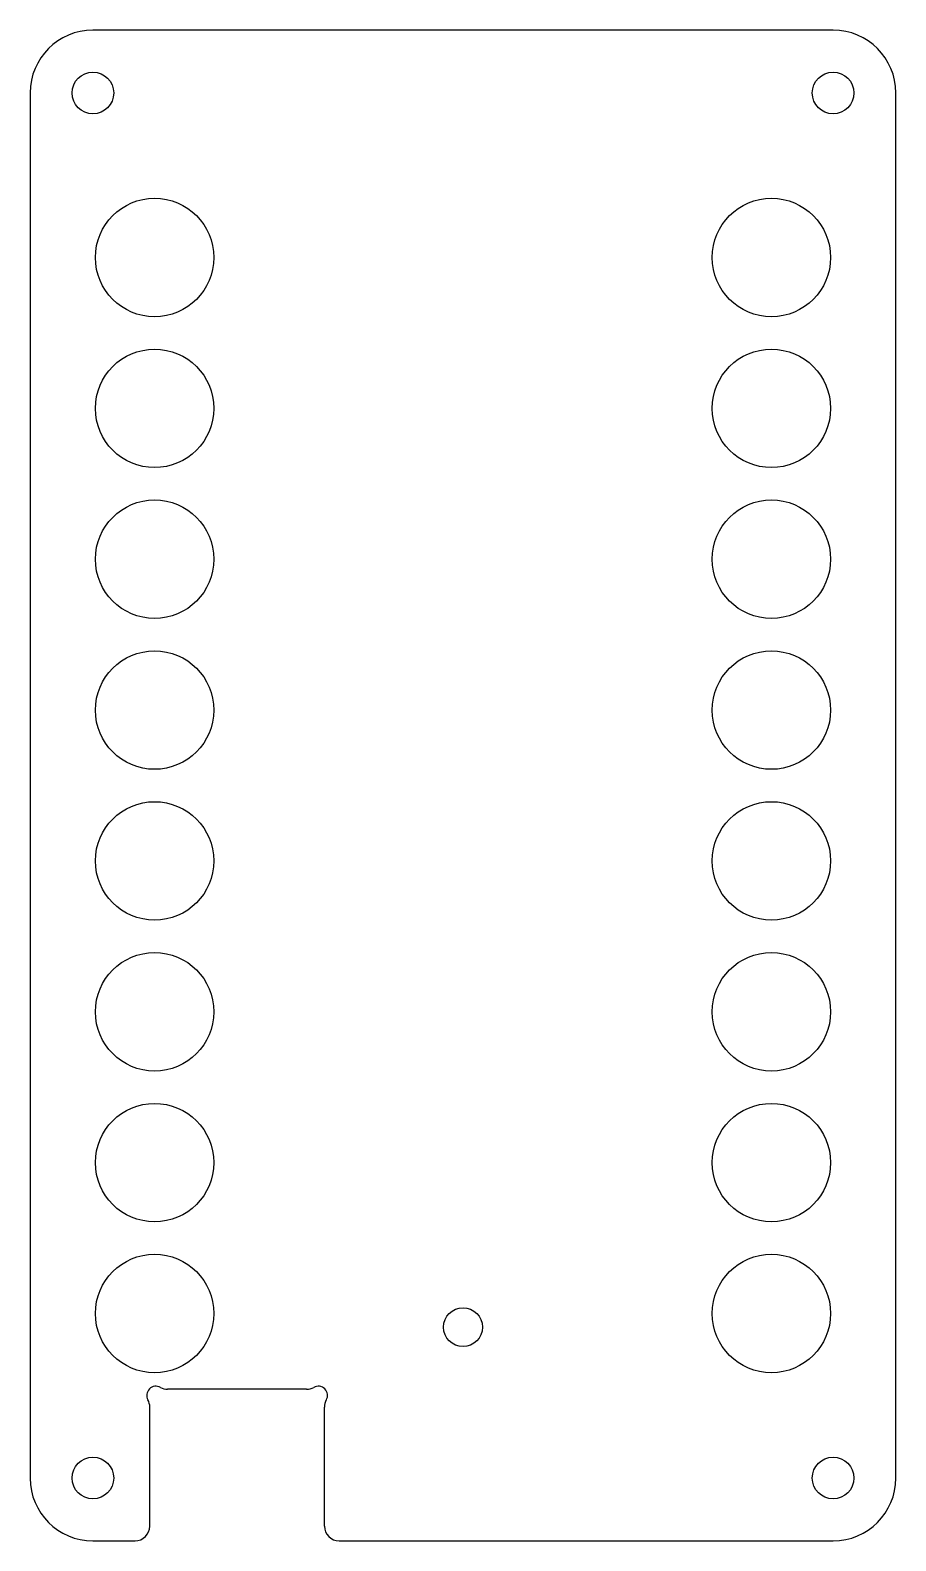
# Model space of a CAD drawing. Header units: millimetres. Extents: x -2 to 62, y -2 to 109.
import ezdxf

# ---------------------------------------------------------------- set-up
doc = ezdxf.new("R2010")
doc.units = ezdxf.units.MM

msp = doc.modelspace()

# ---------------------------------------------------------------- linework, layer by layer
at = {"color": 7, "linetype": 'Continuous', "lineweight": 25}
for p, q in [((57, 108.58), (3, 108.58)), ((-1.58, 104), (-1.58, 3)), ((61.58, 3), (61.58, 104)), ((18.59, 9.47), (8.45, 9.47)), ((7.14, 8.17), (7.14, -0.5)), ((19.89, -0.5), (19.89, 8.17)), ((3, -1.58), (6.07, -1.58)), ((20.97, -1.58), (57, -1.58))]:
    msp.add_line(p, q, dxfattribs=at)
for centre, radius in [((3, 104), 1.52), ((57, 104), 1.52), ((7.5, 92), 4.32), ((52.5, 92), 4.32), ((7.5, 81), 4.32), ((52.5, 81), 4.32), ((7.5, 70), 4.32), ((52.5, 70), 4.32), ((7.5, 59), 4.32), ((52.5, 59), 4.32), ((7.5, 48), 4.32), ((52.5, 48), 4.32), ((7.5, 37), 4.32), ((52.5, 37), 4.32), ((7.5, 26), 4.32), ((52.5, 26), 4.32), ((7.5, 15), 4.32), ((52.5, 15), 4.32), ((30, 14), 1.42), ((3, 3), 1.52), ((57, 3), 1.52)]:
    msp.add_circle(centre, radius, dxfattribs=at)
for centre, radius, start, end in [((3, 104), 4.58, 90, 180), ((57, 104), 4.58, 0, 90), ((7.6, 9.02), 0.674, 60.9828, 209.0172), ((8.45, 10.55), 1.08, 240.9828, 270), ((18.59, 10.55), 1.08, 270, 299.0172), ((19.44, 9.02), 0.674, 330.9828, 119.0172), ((6.07, 8.17), 1.08, 0, 29.0172), ((20.97, 8.17), 1.08, 150.9828, 180), ((3, 3), 4.58, 180, 270), ((57, 3), 4.58, 270, 0), ((6.07, -0.5), 1.08, 270, 0), ((20.97, -0.5), 1.08, 180, 270)]:
    msp.add_arc(centre, radius, start, end, dxfattribs=at)

doc.saveas('drawing.dxf')
